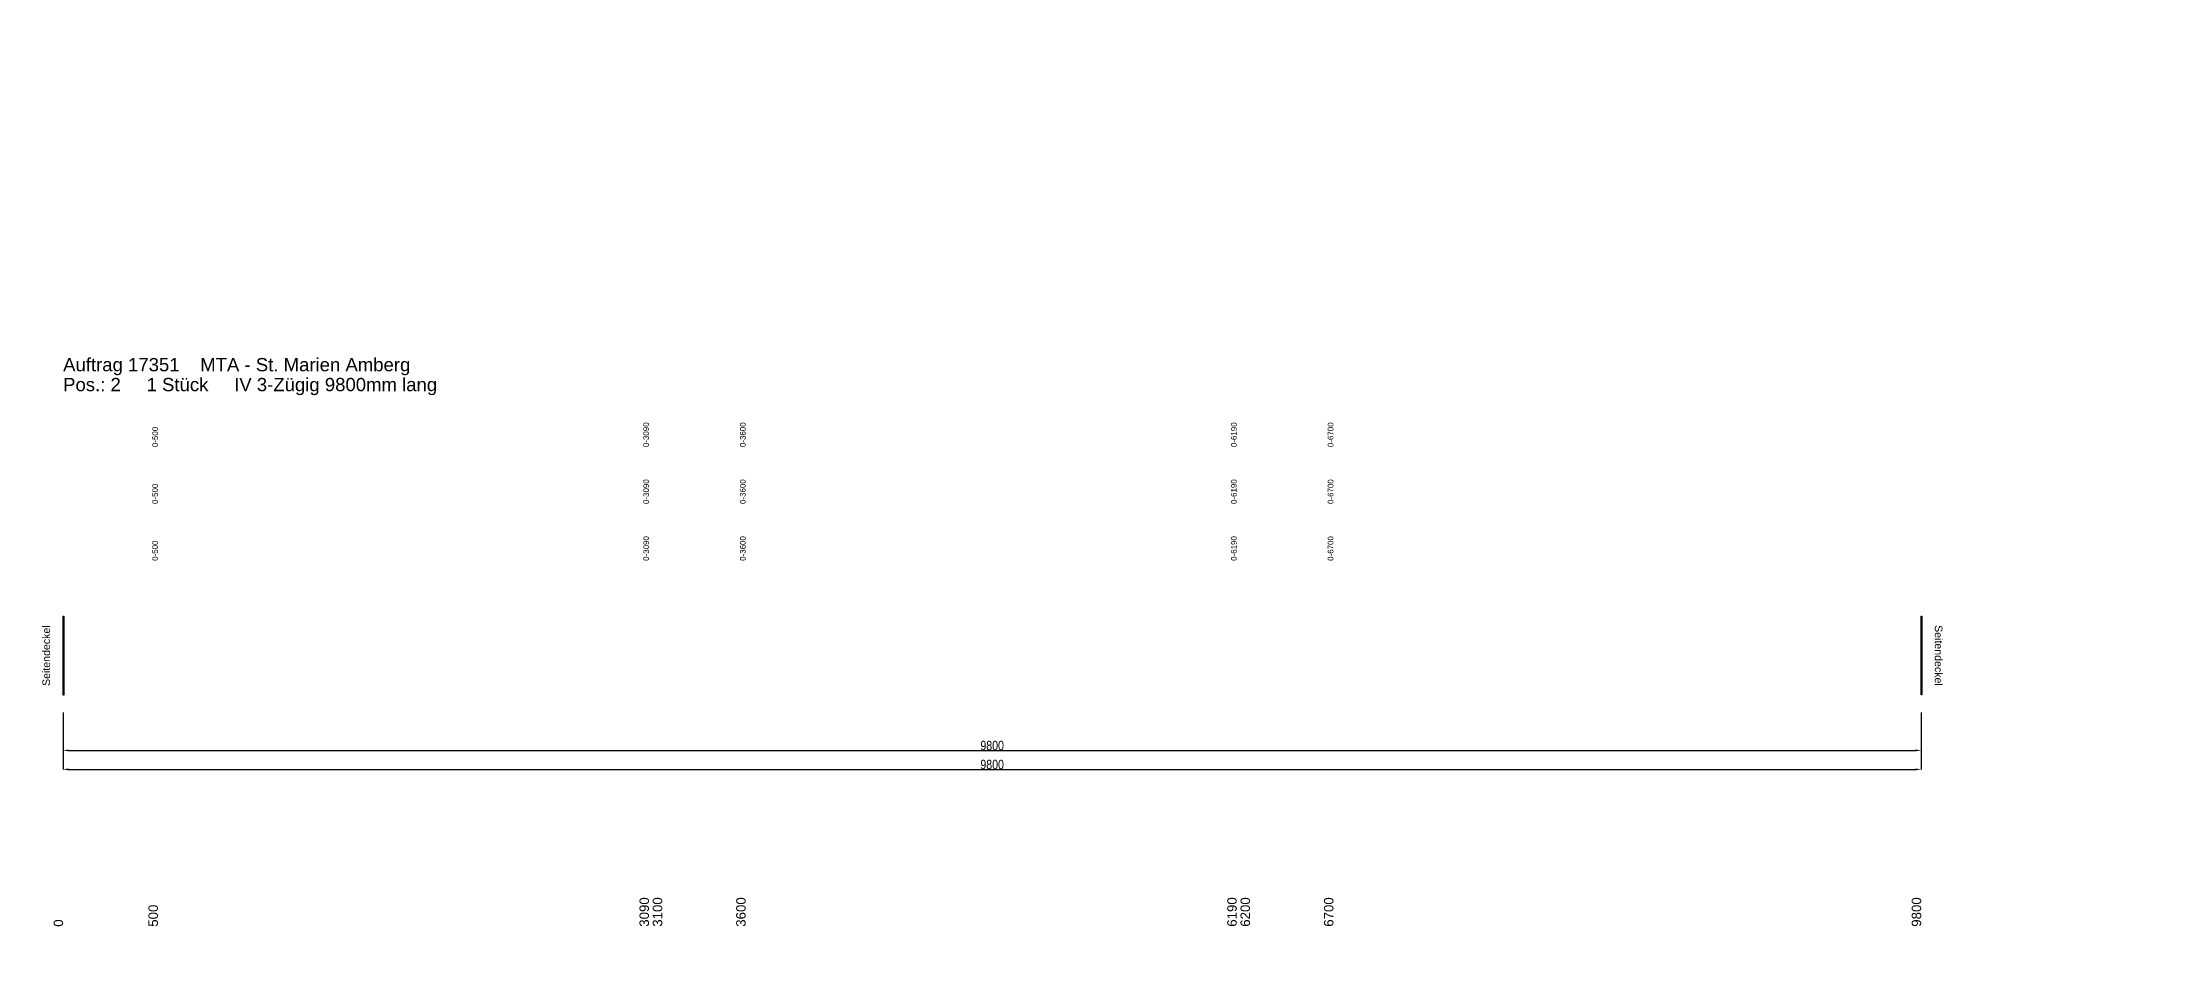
# Model space of a CAD drawing. Header units: millimetres. Extents: x -10007 to 11758, y -1552 to 23632.
# Drawn here: x -111 to 10985, y -1552 to 3237 of the extents above; entities that cross this region are included whole.
import ezdxf

# ---------------------------------------------------------------- set-up
doc = ezdxf.new("R2010")
doc.units = ezdxf.units.MM
doc.header["$LTSCALE"] = 5
doc.linetypes.add('AUSGEZOGEN', pattern=[0])
doc.layers.get('0').update_dxf_attribs({"linetype": 'CONTINUOUS'})
doc.layers.get('DEFPOINTS').update_dxf_attribs({"linetype": 'AUSGEZOGEN'})
for name, color, linetype in [('MASSE', 1, 'CONTINUOUS'), ('Text', 7, 'CONTINUOUS'), ('Werkstatt', 7, 'CONTINUOUS')]:
    doc.layers.add(name, color=color, linetype=linetype)
doc.styles.add('ROMANS', font='ARIALUNI.TTF', dxfattribs={"width": 0.8})
doc.dimstyles.new('1XP1', dxfattribs={"dimtxt": 50, "dimasz": 30, "dimexe": 0.5, "dimexo": 0.5, "dimgap": 0.09, "dimtad": 1, "dimdec": 0, "dimzin": 0, "dimdsep": 46, "dimtxsty": 'ROMANS', "dimcen": 0, "dimclrd": 1, "dimclre": 1, "dimclrt": 7, "dimadec": 0, "dimazin": 3, "dimtfac": 1, "dimtdec": 4, "dimtofl": 0, "dimtmove": 0, "dimatfit": 3, "dimfxl": 1, "dimtolj": 1, "dimtzin": 0, "dimarcsym": 0})

# ---------------------------------------------------------------- blocks, each defined once
blk = doc.blocks.new('Endplatte_3z')
at = {"color": 7}
blk.add_lwpolyline([(0, -208), (-1, -208, -0.414214), (-3, -206), (-3, 206, -0.414214), (-1, 208), (0, 208)], format="xyb", close=True, dxfattribs=at)
at = {"color": 7, "insert": (-112, -160), "char_height": 40, "attachment_point": 1, "rotation": 90}
blk.add_mtext_dynamic_manual_height_columns('{\\fArial|b0|i0|c0|p34;Seitendeckel}', width=335.26, gutter_width=0.6, heights=[0], dxfattribs=at)
blk = doc.blocks.new('Endplatte_3z_li')
blk.add_blockref('Endplatte_3z', (3, 0))
blk = doc.blocks.new('Endplatte_3z_re')
at = {"rotation": 180}
blk.add_blockref('Endplatte_3z', (0, 1), dxfattribs=at)
blk = doc.blocks.new('*D350')
at = {"color": 1, "linetype": 'ByBlock', "lineweight": -2}
for p, q in [((0, -300.5), (0, -500.5)), ((9800, -300.5), (9800, -500.5)), ((30, -500), (9770, -500))]:
    blk.add_line(p, q, dxfattribs=at)
at = {"color": 1}
for points in [[(0, -500), (30, -495), (30, -505)], [(9800, -500), (9770, -505), (9770, -495)]]:
    blk.add_solid(points, dxfattribs=at)
at = {"layer": 'DEFPOINTS'}
for p in [(0, -300), (9800, -300), (9800, -500)]:
    blk.add_point(p, dxfattribs=at)
at = {"color": 7, "insert": (4900, -499.91), "char_height": 50, "attachment_point": 8, "style": 'ROMANS'}
blk.add_mtext('9800', dxfattribs=at)
blk = doc.blocks.new('*D351')
at = {"color": 1, "linetype": 'ByBlock', "lineweight": -2}
for p, q in [((0, -300.5), (0, -600.5)), ((9800, -300.5), (9800, -600.5)), ((30, -600), (9770, -600))]:
    blk.add_line(p, q, dxfattribs=at)
at = {"color": 1}
for points in [[(0, -600), (30, -595), (30, -605)], [(9800, -600), (9770, -605), (9770, -595)]]:
    blk.add_solid(points, dxfattribs=at)
at = {"layer": 'DEFPOINTS'}
for p in [(0, -300), (9800, -300), (9800, -600)]:
    blk.add_point(p, dxfattribs=at)
at = {"color": 7, "insert": (4900, -599.91), "char_height": 50, "attachment_point": 8, "style": 'ROMANS'}
blk.add_mtext('9800', dxfattribs=at)

msp = doc.modelspace()

# ---------------------------------------------------------------- block references
for name, p in [('Endplatte_3z_li', (0, 0)), ('Endplatte_3z_re', (9800, 0))]:
    msp.add_blockref(name, p)

# ---------------------------------------------------------------- texts
at = {"layer": 'Text', "style": 'ROMANS'}
for s, p in [('Auftrag 17351    MTA - St. Marien Amberg', (0, 1500)), ('Pos.: 2     1 Stück     IV 3-Zügig 9800mm lang', (0, 1395))]:
    msp.add_text(s, height=70, dxfattribs=at).set_placement(p)
for s, p in [('500', (500, -1430)), ('3090', (3090, -1430)), ('3100', (3160, -1430)), ('3600', (3600, -1430)), ('6190', (6190, -1430)), ('6200', (6260, -1430)), ('6700', (6700, -1430)), ('9800', (9800, -1430)), ('0', (0, -1430))]:
    msp.add_text(s, height=50, rotation=90, dxfattribs=at).set_placement(p)
at = {"layer": 'Werkstatt', "style": 'ROMANS'}
for s, p in [('0-3090', (3090, 1100)), ('0-3600', (3600, 1100)), ('0-6190', (6190, 1100)), ('0-6700', (6700, 1100)), ('0-500', (500, 1100)), ('0-500', (500, 800)), ('0-3090', (3090, 800)), ('0-3600', (3600, 800)), ('0-6190', (6190, 800)), ('0-6700', (6700, 800)), ('0-500', (500, 500)), ('0-3090', (3090, 500)), ('0-3600', (3600, 500)), ('0-6190', (6190, 500)), ('0-6700', (6700, 500))]:
    msp.add_text(s, height=30, rotation=90, dxfattribs=at).set_placement(p)

# ---------------------------------------------------------------- dimensions: what is measured, and where the dimension line sits
at = {"layer": 'MASSE'}
for distance, picture, middle in [(-200, '*D350', (4900, -500)), (-300, '*D351', (4900, -600))]:
    dim = msp.add_aligned_dim(p1=(0, -300), p2=(9800, -300), distance=distance, dimstyle='1XP1', override={"dimpost": '<>'}, dxfattribs=at)
    dim.commit()
    dim.dimension.update_dxf_attribs({"geometry": picture, "text_midpoint": middle})

doc.saveas('drawing.dxf')
